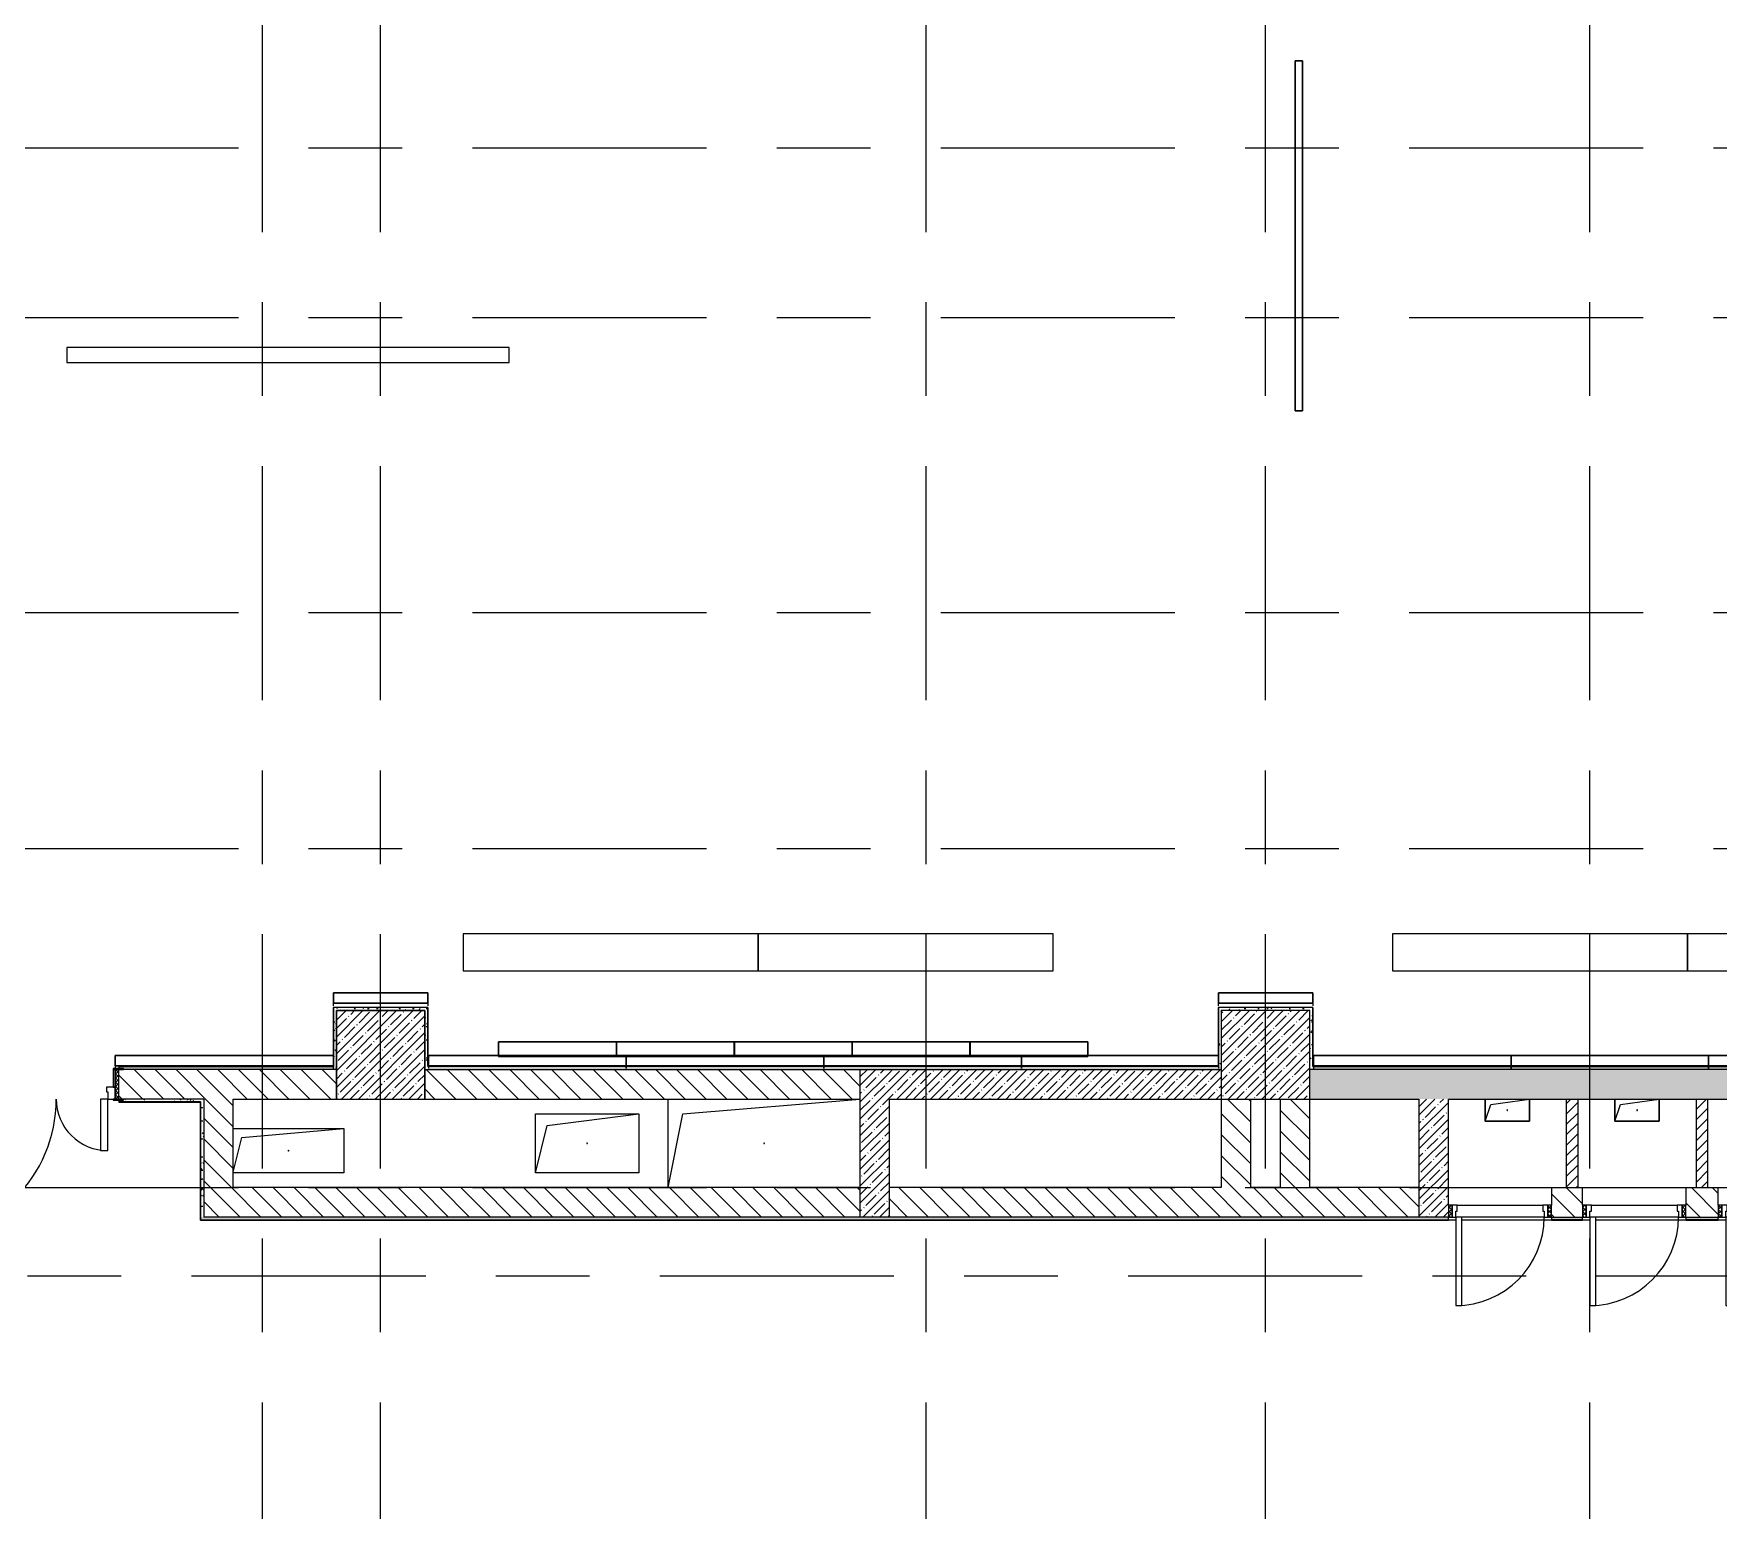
# Model space of a CAD drawing. Header units: millimetres. Extents: x 35147 to 231677, y -8553 to 29000.
# Drawn here: x 46108 to 57530, y 8911 to 18925 of the extents above; entities that cross this region are included whole.
import ezdxf

# ---------------------------------------------------------------- set-up
doc = ezdxf.new("R2010")
doc.units = ezdxf.units.MM
doc.linetypes.add('Осевая', pattern=[3175, 635, -476.25, 1587.5, -476.25])
for name, color, linetype, lineweight in [('A-DOOR', 7, 'Continuous', 9), ('A-DOOR-1', 7, 'Continuous', 13), ('A-DOOR-FRAM', 7, 'Continuous', 13), ('A-DOOR-FRAM-1', 7, 'Continuous', 9), ('A-GENM', 7, 'Continuous', 9), ('A-WALL', 7, 'Continuous', 9), ('I-WALL', 7, 'Continuous', 9), ('S-COLS', 7, 'Continuous', 9), ('Оси-2', 7, 'Осевая', 9)]:
    doc.layers.add(name, color=color, linetype=linetype, lineweight=lineweight)
for name, color, linetype, lineweight, true_color in [('A-WALL-1', 7, 'Continuous', 9, 0x3c3c3c), ('A-WALL-FNSH-1', 7, 'Continuous', 9, 0x3c3c3c), ('I-FURN-1', 7, 'Continuous', 9, 0xf0f0f0)]:
    doc.layers.add(name, color=color, linetype=linetype, lineweight=lineweight, true_color=true_color)
pattern_1 = [(135, (0, 0), (-70.71068, -70.71068), [])]
pattern_2 = [(45, (0, 0), (-57.02463, 57.02463), []), (45, (57.025, 0), (-57.02463, 57.02463), [100.806, -20.161, 3.353, -16.808])]
pattern_3 = [(45, (0, 0), (-35.35534, 35.35534), [])]
pattern_4 = [(0, (0, 0), (121.92, 30.48), [10.058, -81.382, 10.058, -81.382, -487.68]), (0, (0, 0), (121.92, 30.48), [-182.88, 10.058, -172.822, 10.058, -81.382, -213.36]), (0, (0, 0), (121.92, 30.48), [-457.2, 10.058, -50.902, 10.058, -142.342]), (120, (45.72, 15.24), (-87.356454, 90.345817), [10.058, -81.382, 10.058, -81.382, -487.68]), (120, (45.72, 15.24), (-87.356454, 90.345817), [-182.88, 10.058, -172.822, 10.058, -81.382, -213.36]), (120, (45.72, 15.24), (-87.356454, 90.345817), [-457.2, 10.058, -50.902, 10.058, -142.342]), (240, (60.96, 76.2), (-34.563546, -120.825817), [10.058, -81.382, 10.058, -81.382, -487.68]), (240, (60.96, 76.2), (-34.563546, -120.825817), [-182.88, 10.058, -172.822, 10.058, -81.382, -213.36]), (240, (60.96, 76.2), (-34.563546, -120.825817), [-457.2, 10.058, -50.902, 10.058, -142.342])]

# ---------------------------------------------------------------- blocks, each defined once
blk = doc.blocks.new('BSC_Колонна _Прямоугольная - 600х600-23205375-План размещения напольных электротехнических лючков и розеток 2 этажа в осях 12-23')
at = {"layer": 'S-COLS'}
h = blk.add_hatch(dxfattribs=at)
h.set_pattern_fill('FP_23', color=256, style=0, pattern_type=2)
h.set_pattern_definition([(45, (-54460, -12000), (-57.02463, 57.02463), []), (45, (-54402.975, -12000), (-57.02463, 57.02463), [100.806, -20.161, 3.353, -16.808])])
h.paths.add_polyline_path([(-300, -300), (300, -300), (300, 300), (-300, 300)])
for p, q in [((300, 300), (-300, 300)), ((-300, 300), (-300, -300)), ((300, -300), (300, 300)), ((-300, -300), (300, -300))]:
    blk.add_line(p, q, dxfattribs=at)
blk = doc.blocks.new('110_Дверь_СКБ_2Ст - Д-6_л__ ДОО_Дв_1450x2100h_Дверь из раздевальной в коридор-25835678-План размещения напольных электротехнических лючков и розеток 2 этажа в осях 12-23')
at = {"layer": 'A-DOOR'}
h = blk.add_hatch(dxfattribs=at)
h.set_pattern_fill('FP_25', color=256, style=0, pattern_type=2)
h.set_pattern_definition([(135, (1576.41, 164.685), (-14.14214, -14.14214), []), (225, (1576.41, 164.685), (14.14214, -14.14214), [])])
h.paths.add_polyline_path([(737.5, 100), (712.5, 100), (712.5, -100), (737.5, -100)])
at = {"layer": 'A-DOOR-FRAM-1'}
h = blk.add_hatch(dxfattribs=at)
h.set_pattern_fill('FP_26', color=256, style=0, pattern_type=2)
h.set_pattern_definition([(45, (-546.384, 164.685), (-14.1421, 14.1421), []), (135, (-546.384, 164.685), (-14.1421, -14.1421), [])])
h.paths.add_polyline_path([(-687.5, 2.9), (-687.5, 100), (-712.5, 100), (-712.5, -100), (-687.5, -100)])
at = {"layer": 'A-DOOR'}
for centre, radius, start, end in [((662.5, 100), 950, 90, 180), ((-637.5, 100), 350, 360, 90)]:
    blk.add_arc(centre, radius, start, end, dxfattribs=at)
at = {"layer": 'A-DOOR-1'}
for p, q in [((662.5, 1050), (612.5, 1050)), ((612.5, 1050), (612.5, 100)), ((662.5, 100), (662.5, 1050)), ((-637.5, 450), (-637.5, 100)), ((-587.5, 450), (-637.5, 450)), ((-587.5, 100), (-587.5, 450)), ((-637.5, 100), (-587.5, 100)), ((612.5, 100), (662.5, 100))]:
    blk.add_line(p, q, dxfattribs=at)
at = {"layer": 'A-DOOR-FRAM'}
for p, q in [((-672.5, 108), (-742.5, 108)), ((-742.5, 108), (-742.5, 100)), ((-742.5, 100), (-672.5, 100)), ((-687.5, 100), (-712.5, 100)), ((-712.5, 100), (-712.5, -100)), ((-637.5, 100), (-687.5, 100)), ((-687.5, 100), (-687.5, 20)), ((-687.5, -100), (-687.5, 100)), ((-687.5, 20), (-627.5, 20)), ((-672.5, 20), (-687.5, 20)), ((-687.5, 20), (-687.5, -100)), ((-672.5, 100), (-672.5, 108)), ((-672.5, -100), (-672.5, 20)), ((-637.5, 50), (-637.5, 100)), ((-627.5, 50), (-637.5, 50)), ((-627.5, 20), (-627.5, 50)), ((662.5, 50), (652.5, 50)), ((652.5, 50), (652.5, 20)), ((652.5, 20), (712.5, 20)), ((662.5, 100), (662.5, 50)), ((712.5, 100), (662.5, 100)), ((767.5, 108), (697.5, 108)), ((697.5, 108), (697.5, 100)), ((697.5, 100), (767.5, 100)), ((712.5, 20), (697.5, 20)), ((697.5, 20), (697.5, -100)), ((712.5, 20), (712.5, 100)), ((737.5, 100), (712.5, 100)), ((712.5, 100), (712.5, -100)), ((712.5, -100), (712.5, 20)), ((737.5, -100), (737.5, 100)), ((767.5, 100), (767.5, 108)), ((-672.5, -100), (-742.5, -100)), ((-742.5, -100), (-742.5, -108)), ((-742.5, -108), (-672.5, -108)), ((-712.5, -100), (-687.5, -100)), ((-687.5, -100), (-672.5, -100)), ((-672.5, -108), (-672.5, -100)), ((697.5, -100), (712.5, -100)), ((767.5, -100), (697.5, -100)), ((697.5, -100), (697.5, -108)), ((697.5, -108), (767.5, -108)), ((712.5, -100), (737.5, -100)), ((767.5, -108), (767.5, -100))]:
    blk.add_line(p, q, dxfattribs=at)
blk = doc.blocks.new('110_Дверь_СКБ_1Ст - д-18 700x2100h_Технический шкаф ЭОМ и СС-23257539-План размещения напольных электротехнических лючков и розеток 2 этажа в осях 12-23')
at = {"layer": 'A-DOOR'}
h = blk.add_hatch(dxfattribs=at)
h.set_pattern_fill('FP_50', color=256, style=0, pattern_type=2)
h.set_pattern_definition([(135, (1951.41, 164.685), (-14.14214, -14.14214), []), (225, (1951.41, 164.685), (14.14214, -14.14214), [])])
h.paths.add_polyline_path([(362.5, 100), (337.5, 100), (337.5, 20), (362.5, 20)])
at = {"layer": 'A-DOOR-FRAM-1'}
h = blk.add_hatch(dxfattribs=at)
h.set_pattern_fill('FP_51', color=256, style=0, pattern_type=2)
h.set_pattern_definition([(45, (-171.384, 164.685), (-14.1421, 14.1421), []), (135, (-171.384, 164.685), (-14.1421, -14.1421), [])])
h.paths.add_polyline_path([(-312.5, 100), (-337.5, 100), (-337.5, 20), (-312.5, 20)])
at = {"layer": 'A-DOOR'}
blk.add_arc((312.5, 100), 600, 90, 180, dxfattribs=at)
at = {"layer": 'A-DOOR-1'}
for p, q in [((312.5, 700), (272.5, 700)), ((272.5, 700), (272.5, 100)), ((312.5, 100), (312.5, 700)), ((272.5, 100), (312.5, 100))]:
    blk.add_line(p, q, dxfattribs=at)
at = {"layer": 'A-DOOR-FRAM'}
for p, q in [((-312.5, 100), (-337.5, 100)), ((-337.5, 100), (-337.5, 20)), ((-337.5, 20), (-312.5, 20)), ((-287.5, 100), (-312.5, 100)), ((-312.5, 100), (-312.5, 20)), ((-312.5, 20), (-312.5, 100)), ((-312.5, 20), (-277.5, 20)), ((-287.5, 60), (-287.5, 100)), ((-277.5, 60), (-287.5, 60)), ((-277.5, 20), (-277.5, 60)), ((312.5, 60), (302.5, 60)), ((302.5, 60), (302.5, 20)), ((302.5, 20), (337.5, 20)), ((312.5, 100), (312.5, 60)), ((337.5, 100), (312.5, 100)), ((337.5, 20), (337.5, 100)), ((362.5, 100), (337.5, 100)), ((337.5, 100), (337.5, 20)), ((337.5, 20), (362.5, 20)), ((362.5, 20), (362.5, 100))]:
    blk.add_line(p, q, dxfattribs=at)
at = {"layer": 'A-DOOR-FRAM-1'}
for p, q in [((-287.5, 100), (272.5, 100)), ((302.5, 20), (-277.5, 20))]:
    blk.add_line(p, q, dxfattribs=at)
blk = doc.blocks.new('GM_Отверстие прямоугольное _в плите_ - Отверстие-21620300-План размещения напольных электротехнических лючков и розеток 2 этажа в осях 12-23')
at = {"layer": 'A-GENM'}
for p, q in [((-150, -75), (-150, 75)), ((-150, 75), (-150, -75)), ((-150, -75), (-112.5, 37.5)), ((-112.5, 37.5), (150, 75)), ((150, 75), (150, -75)), ((150, -75), (150, 75)), ((150, -75), (-150, -75)), ((-150, -75), (150, -75))]:
    blk.add_line(p, q, dxfattribs=at)
for start, end in [(360, 180), (180, 360)]:
    blk.add_arc((0, 0), 2.5, start, end, dxfattribs=at)
blk = doc.blocks.new('GM_Отверстие прямоугольное _в плите_ - Отверстие-21981840-План размещения напольных электротехнических лючков и розеток 2 этажа в осях 12-23')
at = {"layer": 'A-GENM'}
for p, q in [((-374, 150), (375, 150)), ((-315, 90), (375, 150)), ((375, 150), (375, -150)), ((-374, -147), (-315, 90)), ((375, -150), (-374, -150))]:
    blk.add_line(p, q, dxfattribs=at)
for start, end in [(360, 180), (180, 360)]:
    blk.add_arc((0, 0), 2.5, start, end, dxfattribs=at)
blk = doc.blocks.new('GM_Отверстие прямоугольное _в плите_ - Отверстие-21982021-План размещения напольных электротехнических лючков и розеток 2 этажа в осях 12-23')
at = {"layer": 'A-GENM'}
for p, q in [((-350, -200), (-350, 200)), ((-350, 200), (350, 200)), ((-350, -200), (-270, 120)), ((-270, 120), (350, 200)), ((350, 200), (350, -200)), ((350, -200), (-350, -200))]:
    blk.add_line(p, q, dxfattribs=at)
for start, end in [(360, 180), (180, 360)]:
    blk.add_arc((0, 0), 2.5, start, end, dxfattribs=at)
blk = doc.blocks.new('GM_Отверстие прямоугольное _в плите_ - Отверстие-21982256-План размещения напольных электротехнических лючков и розеток 2 этажа в осях 12-23')
at = {"layer": 'A-GENM'}
for p, q in [((-650, -300), (-650, 300)), ((-550, 200), (650, 300)), ((-650, -300), (-550, 200))]:
    blk.add_line(p, q, dxfattribs=at)
for start, end in [(360, 180), (180, 360)]:
    blk.add_arc((0, 0), 2.5, start, end, dxfattribs=at)
blk = doc.blocks.new('Стол базовый прямоугольный - 5_7-26328560-План размещения напольных электротехнических лючков и розеток 2 этажа в осях 12-23')
at = {"layer": 'I-FURN-1'}
for p, q in [((1000, 125), (-1000, 125)), ((-1000, 125), (-1000, -125)), ((1000, -125), (1000, 125)), ((-1000, -125), (1000, -125))]:
    blk.add_line(p, q, dxfattribs=at)
blk = doc.blocks.new('Стол базовый прямоугольный - 5_1-26427030-План размещения напольных электротехнических лючков и розеток 2 этажа в осях 12-23')
at = {"layer": 'I-FURN-1'}
for p, q in [((1500, 50), (-1500, 50)), ((-1500, 50), (-1500, -50)), ((1500, -50), (1500, 50)), ((-1500, -50), (1500, -50))]:
    blk.add_line(p, q, dxfattribs=at)
blk = doc.blocks.new('Мат в спортивном зале - Т4-V218-План размещения напольных электротехнических лючков и розеток 2 этажа в осях 12-23')
at = {"layer": 'I-FURN-1'}
for p, q in [((-459, 926), (-459, 907)), ((881, 907), (881, 926)), ((881, 909), (-459, 909)), ((-459, 909), (-459, 839)), ((-459, 844), (-459, 909)), ((-459, 909), (881, 909)), ((-459, 839), (-459, 844)), ((-459, 839), (881, 839)), ((405, 839), (-459, 839)), ((881, 839), (405, 839)), ((881, 839), (881, 909)), ((881, 909), (881, 839))]:
    blk.add_line(p, q, dxfattribs=at)
blk = doc.blocks.new('Мат в спортивном зале - Т4-V219-План размещения напольных электротехнических лючков и розеток 2 этажа в осях 12-23')
at = {"layer": 'I-FURN-1'}
for p, q in [((-459, 926), (-459, 907)), ((881, 907), (881, 926)), ((881, 909), (-459, 909)), ((-459, 909), (-459, 839)), ((-459, 844), (-459, 909)), ((-459, 909), (881, 909)), ((-459, 839), (-459, 844)), ((-459, 839), (881, 839)), ((145, 839), (-459, 839)), ((148, 839), (145, 839)), ((881, 839), (148, 839)), ((881, 839), (881, 909)), ((881, 909), (881, 844)), ((881, 844), (881, 839))]:
    blk.add_line(p, q, dxfattribs=at)
blk = doc.blocks.new('Мат в спортивном зале - Т4-V220-План размещения напольных электротехнических лючков и розеток 2 этажа в осях 12-23')
at = {"layer": 'I-FURN-1'}
for p, q in [((-459, 926), (-459, 907)), ((881, 907), (881, 926)), ((881, 909), (-459, 909)), ((-459, 909), (-459, 839)), ((-459, 844), (-459, 909)), ((-459, 909), (881, 909)), ((-459, 839), (-459, 844)), ((-459, 839), (881, 839)), ((-112, 839), (-459, 839)), ((-109, 839), (-112, 839)), ((881, 839), (-109, 839)), ((881, 839), (881, 909)), ((881, 909), (881, 844)), ((881, 844), (881, 839))]:
    blk.add_line(p, q, dxfattribs=at)
blk = doc.blocks.new('Мат в спортивном зале - Т4-V221-План размещения напольных электротехнических лючков и розеток 2 этажа в осях 12-23')
at = {"layer": 'I-FURN-1'}
for p, q in [((-459, 926), (-459, 907)), ((881, 907), (881, 926)), ((881, 909), (-459, 909)), ((-459, 909), (-459, 839)), ((-459, 839), (881, 839)), ((-455, 909), (881, 909)), ((431, 839), (-455, 839)), ((881, 839), (431, 839)), ((881, 839), (881, 909)), ((881, 909), (881, 844)), ((881, 844), (881, 839))]:
    blk.add_line(p, q, dxfattribs=at)
blk = doc.blocks.new('Мат в спортивном зале - Т4-V203-План размещения напольных электротехнических лючков и розеток 2 этажа в осях 12-23')
at = {"layer": 'I-FURN-1'}
for p, q in [((-459, 926), (-459, 907)), ((881, 907), (881, 926)), ((881, 909), (-459, 909)), ((-459, 909), (-459, 839)), ((-459, 839), (-459, 909)), ((-459, 909), (881, 909)), ((-459, 839), (881, 839)), ((881, 839), (-459, 839)), ((881, 839), (881, 909)), ((881, 909), (881, 839))]:
    blk.add_line(p, q, dxfattribs=at)
blk = doc.blocks.new('Мат в спортивном зале - Т4-V222-План размещения напольных электротехнических лючков и розеток 2 этажа в осях 12-23')
at = {"layer": 'I-FURN-1'}
for p, q in [((-459, 926), (-459, 907)), ((881, 907), (881, 926)), ((881, 909), (-459, 909)), ((-459, 909), (-459, 839)), ((-459, 839), (-459, 909)), ((-459, 909), (881, 909)), ((-459, 839), (881, 839)), ((645, 839), (-459, 839)), ((881, 839), (645, 839)), ((881, 839), (881, 909)), ((881, 909), (881, 839))]:
    blk.add_line(p, q, dxfattribs=at)
blk = doc.blocks.new('Мат в спортивном зале - Т8-31178830-План размещения напольных электротехнических лючков и розеток 2 этажа в осях 12-23')
at = {"layer": 'I-FURN-1'}
for p, q in [((881, -839), (241, -839)), ((241, -839), (241, -909)), ((241, -909), (241, -839)), ((241, -839), (881, -839)), ((241, -926), (241, -907)), ((241, -909), (881, -909)), ((881, -909), (241, -909)), ((881, -909), (881, -839)), ((881, -839), (881, -909)), ((881, -907), (881, -926))]:
    blk.add_line(p, q, dxfattribs=at)
blk = doc.blocks.new('Мат в спортивном зале - Т16-31179321-План размещения напольных электротехнических лючков и розеток 2 этажа в осях 12-23')
at = {"layer": 'I-FURN-1'}
for p, q in [((-599, 926), (-599, 907)), ((881, 907), (881, 926)), ((881, 909), (-599, 909)), ((-599, 909), (-599, 839)), ((-599, 839), (881, 839)), ((-598, 909), (881, 909)), ((881, 839), (-598, 839)), ((881, 839), (881, 909)), ((881, 909), (881, 839))]:
    blk.add_line(p, q, dxfattribs=at)

msp = doc.modelspace()

# ---------------------------------------------------------------- hatches: boundary and pattern name
at = {"layer": 'I-WALL'}
h = msp.add_hatch(dxfattribs=at)
h.set_pattern_fill('FP_58', color=256, style=0, pattern_type=2)
h.set_pattern_definition(pattern_4)
h.paths.add_polyline_path([(48140, 11920), (48160, 11920), (48160, 12320), (48140, 12320), (48140, 11924.1)])
h = msp.add_hatch(dxfattribs=at)
h.set_pattern_fill('FP_58', color=256, style=0, pattern_type=2)
h.set_pattern_definition(pattern_4)
h.paths.add_polyline_path([(48760, 12300), (48780, 12300), (48780, 12320), (48160, 12320), (48160, 12300), (48466.3, 12300)])
h = msp.add_hatch(dxfattribs=at)
h.set_pattern_fill('FP_58', color=256, style=0, pattern_type=2)
h.set_pattern_definition(pattern_4)
h.paths.add_polyline_path([(48780, 11900), (48780, 12300), (48760, 12300), (48760, 11900)])
h = msp.add_hatch(dxfattribs=at)
h.set_pattern_fill('FP_58', color=256, style=0, pattern_type=2)
h.set_pattern_definition(pattern_4)
h.paths.add_polyline_path([(54160, 11920), (54160, 12320), (54140, 12320), (54140, 11920), (54144.1, 11920)])
h = msp.add_hatch(dxfattribs=at)
h.set_pattern_fill('FP_58', color=256, style=0, pattern_type=2)
h.set_pattern_definition(pattern_4)
h.paths.add_polyline_path([(54760, 12300), (54780, 12300), (54780, 12320), (54160, 12320), (54160, 12300), (54289.2, 12300)])
h = msp.add_hatch(dxfattribs=at)
h.set_pattern_fill('FP_58', color=256, style=0, pattern_type=2)
h.set_pattern_definition(pattern_4)
h.paths.add_polyline_path([(54780, 11900), (54780, 12300), (54760, 12300), (54760, 11900)])
h = msp.add_hatch(dxfattribs=at)
h.set_pattern_fill('FP_19', color=256, style=0, pattern_type=2)
h.set_pattern_definition(pattern_1)
h.paths.add_polyline_path([(51710, 11700), (51710, 11900), (48760, 11900), (48760, 11700), (49922, 11700)])
h.paths.add_polyline_path([(48160, 11700), (48160, 11900), (46685.7, 11900), (46685.7, 11700), (47460.7, 11700)])
h.paths.add_polyline_path([(44099.1, 11700), (45235.7, 11700), (45235.7, 11900), (42760, 11900), (42760, 11700)])
h = msp.add_hatch(dxfattribs=at)
h.set_pattern_fill('FP_58', color=256, style=0, pattern_type=2)
h.set_pattern_definition(pattern_4)
h.paths.add_polyline_path([(47010.6, 11900), (48160, 11900), (48160, 11920), (46685.7, 11920), (46685.7, 11908), (46715.7, 11908), (46715.7, 11900)])
h.paths.add_polyline_path([(45205.7, 11900), (45205.7, 11908), (45235.7, 11908), (45235.7, 11920), (42780, 11920), (42780, 11900), (44099.1, 11900)])
h = msp.add_hatch(dxfattribs=at)
h.set_pattern_fill('FP_58', color=256, style=0, pattern_type=2)
h.set_pattern_definition(pattern_4)
h.paths.add_polyline_path([(54160, 11900), (54160, 11920), (48780, 11920), (48780, 11900), (52833.5, 11900)])
h = msp.add_hatch(dxfattribs=at)
h.set_pattern_fill('FP_17', color=256, style=0, pattern_type=2)
h.set_pattern_definition(pattern_2)
h.paths.add_polyline_path([(51910, 10900), (51910, 11900), (51710, 11900), (51710, 10900)])
h = msp.add_hatch(dxfattribs=at)
h.set_pattern_fill('FP_17', color=256, style=0, pattern_type=2)
h.set_pattern_definition(pattern_2)
h.paths.add_polyline_path([(54160, 11700), (54160, 11900), (51910, 11900), (51910, 11700), (52833.5, 11700)])
h = msp.add_hatch(dxfattribs=at)
h.set_pattern_fill('FP_17', color=256, style=0, pattern_type=2)
h.set_pattern_definition(pattern_2)
h.paths.add_polyline_path([(64380, 11700), (66160, 11700), (66160, 11900), (60760, 11900), (60760, 11700), (63260, 11700)])
h.paths.add_polyline_path([(59340, 11700), (60160, 11700), (60160, 11900), (54760, 11900), (54760, 11700), (59140, 11700)])
h = msp.add_hatch(dxfattribs=at)
h.set_pattern_fill('FP_58', color=256, style=0, pattern_type=2)
h.set_pattern_definition(pattern_4)
h.paths.add_polyline_path([(60160, 11900), (60160, 11920), (54780, 11920), (54780, 11900), (60112.1, 11900)])
h = msp.add_hatch(dxfattribs=at)
h.set_pattern_fill('FP_58', color=256, style=0, pattern_type=2)
h.set_pattern_definition(pattern_4)
h.paths.add_polyline_path([(47239.7, 11680), (47240.7, 11680), (47240.7, 11700), (46715.7, 11698.9), (46715.7, 11692), (46685.7, 11692), (46685.7, 11680), (47010.6, 11680)])
h.paths.add_polyline_path([(45205.7, 11680), (45235.7, 11680), (45235.7, 11692), (45205.7, 11692), (45205.7, 11700), (44760.7, 11700), (44760.7, 11680), (44780.7, 11680)])
h = msp.add_hatch(dxfattribs=at)
h.set_pattern_fill('FP_58', color=256, style=0, pattern_type=2)
h.set_pattern_definition(pattern_4)
h.paths.add_polyline_path([(47260.7, 10900), (47260.7, 11700), (47240.7, 11700), (47240.7, 10900)])
h = msp.add_hatch(dxfattribs=at)
h.set_pattern_fill('FP_19', color=256, style=0, pattern_type=2)
h.set_pattern_definition(pattern_1)
h.paths.add_polyline_path([(47460.7, 11100), (47460.7, 11700), (47260.7, 11700), (47260.7, 11100)])
h = msp.add_hatch(dxfattribs=at)
h.set_pattern_fill('FP_19', color=256, style=0, pattern_type=2)
h.set_pattern_definition(pattern_1)
h.paths.add_polyline_path([(54289.2, 11100), (54360, 11100), (54360, 11700), (54160, 11700), (54160, 11100)])
h = msp.add_hatch(dxfattribs=at)
h.set_pattern_fill('FP_19', color=256, style=0, pattern_type=2)
h.set_pattern_definition(pattern_1)
h.paths.add_polyline_path([(54760, 11100), (54760, 11700), (54560, 11700), (54560, 11100)])
h = msp.add_hatch(dxfattribs=at)
h.set_pattern_fill('FP_17', color=256, style=0, pattern_type=2)
h.set_pattern_definition(pattern_2)
h.paths.add_polyline_path([(55500, 10900), (55700, 10900), (55700, 11700), (55500, 11700), (55500, 10980)])
h = msp.add_hatch(dxfattribs=at)
h.set_pattern_fill('FP_22', color=256, style=0, pattern_type=2)
h.set_pattern_definition(pattern_3)
h.paths.add_polyline_path([(56579.2, 11100), (56579.2, 11700), (56499.2, 11700), (56499.2, 11100)])
h = msp.add_hatch(dxfattribs=at)
h.set_pattern_fill('FP_22', color=256, style=0, pattern_type=2)
h.set_pattern_definition(pattern_3)
h.paths.add_polyline_path([(57459.2, 11100), (57459.2, 11700), (57379.2, 11700), (57379.2, 11100)])
h = msp.add_hatch(dxfattribs=at)
h.set_pattern_fill('FP_19', color=256, style=0, pattern_type=2)
h.set_pattern_definition(pattern_1)
h.paths.add_polyline_path([(61160, 10900), (61160, 11100), (59340, 11100), (59340, 10900), (60840, 10900)])
h.paths.add_polyline_path([(58440, 10900), (58440, 11100), (58230, 11100), (58230, 10900)])
h.paths.add_polyline_path([(57310, 10900), (57530, 10900), (57530, 11100), (57310, 11100), (57310, 10980)])
h.paths.add_polyline_path([(56400, 10900), (56610, 10900), (56610, 11100), (56400, 11100), (56400, 10980)])
h.paths.add_polyline_path([(55500, 10900), (55500, 11100), (51910, 11100), (51910, 10900), (54289.2, 10900)])
h.paths.add_polyline_path([(51710, 10900), (51710, 11100), (47260.7, 11100), (47260.7, 10900), (49922, 10900)])
h = msp.add_hatch(dxfattribs=at)
h.set_pattern_fill('FP_58', color=256, style=0, pattern_type=2)
h.set_pattern_definition(pattern_4)
h.paths.add_polyline_path([(60840, 10880), (61360, 10880), (61360, 10900), (59140, 10900), (59140, 10880), (60112.1, 10880)])
h.paths.add_polyline_path([(58440, 10880), (58440, 10900), (58230, 10900), (58230, 10880)])
h.paths.add_polyline_path([(57310, 10880), (57530, 10880), (57530, 10900), (57310, 10900)])
h.paths.add_polyline_path([(55700, 10880), (55700, 10900), (47240.7, 10900), (47240.7, 10880), (54289.2, 10880)])
h.paths.add_polyline_path([(56400, 10880), (56610, 10880), (56610, 10900), (56400, 10900)])
at = {"layer": 'S-COLS'}
h = msp.add_hatch(dxfattribs=at)
h.set_pattern_fill('FP_17', color=256, style=0, pattern_type=2)
h.set_pattern_definition(pattern_2)
h.paths.add_polyline_path([(48160, 11700), (48760, 11700), (48760, 12300), (48160, 12300), (48160, 11900)])

# ---------------------------------------------------------------- linework, layer by layer
at = {"layer": 'A-WALL'}
for p, q in [((48140, 12320), (48140, 11920)), ((48780, 12300), (48780, 11920)), ((54780, 12320), (54780, 11920)), ((48160, 11900), (46715.7, 11900)), ((48760, 11900), (54160, 11900)), ((54140, 11920), (48781, 11920)), ((54780, 11920), (60140, 11920)), ((47260.7, 11700), (46715.7, 11700)), ((47240.7, 10900), (47240.7, 11680)), ((56400, 11100), (56610, 11100)), ((57310, 11100), (57530, 11100)), ((55700, 10900), (47260.7, 10900)), ((56400, 10900), (56610, 10900)), ((57310, 10900), (57530, 10900))]:
    msp.add_line(p, q, dxfattribs=at)
at = {"layer": 'A-WALL-1'}
for p, q in [((48780, 12320), (48140, 12320)), ((48160, 11700), (48160, 12300)), ((48160, 12300), (48760, 12300)), ((48760, 12300), (48760, 11700)), ((54140, 12320), (54140, 11920)), ((54780, 12320), (54140, 12320)), ((46685.7, 11920), (46685.7, 11908)), ((48140, 11920), (48139, 11920)), ((51710, 11900), (51710, 10900)), ((60160, 11900), (54760, 11900)), ((46685.7, 11692), (46685.7, 11680)), ((47239.7, 11680), (47240.7, 11680)), ((47260.7, 11700), (47260.7, 10900)), ((47460.7, 11700), (48160, 11700)), ((47460.7, 11100), (47460.7, 11700)), ((48760, 11700), (51710, 11700)), ((51910, 10900), (51910, 11700)), ((51910, 11700), (54160, 11700)), ((54160, 11700), (54160, 11100)), ((54360, 11100), (54360, 11700)), ((54560, 11700), (54560, 11100)), ((54760, 11100), (54760, 11700)), ((54760, 11700), (55500, 11700)), ((55500, 11700), (55500, 10900)), ((55700, 10980), (55700, 11700)), ((55700, 11700), (59140, 11700)), ((56499.2, 11700), (56499.2, 11100)), ((56579.2, 11100), (56579.2, 11700)), ((57379.2, 11700), (57379.2, 11100)), ((57459.2, 11100), (57459.2, 11700)), ((51710, 11100), (47460.7, 11100)), ((54160, 11100), (51910, 11100)), ((54560, 11100), (54360, 11100)), ((55500, 11100), (54760, 11100)), ((56400, 11100), (56400, 10980)), ((56610, 10980), (56610, 11100)), ((57310, 11100), (57310, 10980)), ((57530, 10980), (57530, 11100)), ((47239.7, 10880), (55700, 10880)), ((55700, 10880), (55700, 10900)), ((56400, 10900), (56400, 10880)), ((56610, 10880), (56610, 10900)), ((57310, 10900), (57310, 10880)), ((57530, 10880), (57530, 10900))]:
    msp.add_line(p, q, dxfattribs=at)
at = {"layer": 'A-WALL-FNSH-1'}
for p, q in [((48781, 12321), (48139, 12321)), ((48139, 12321), (48139, 11921)), ((48780, 12320), (48780, 12300)), ((48781, 11920), (48781, 12321)), ((54781, 12321), (54139, 12321)), ((54139, 12321), (54139, 11921)), ((54781, 11920), (54781, 12321)), ((48139, 11921), (46685.7, 11921)), ((46685.7, 11921), (46685.7, 11920)), ((46685.7, 11920), (48139, 11920)), ((54139, 11921), (48780, 11921)), ((48780, 11920), (48781, 11920)), ((60139, 11921), (54780, 11921)), ((47239.7, 11680), (46685.7, 11680)), ((46685.7, 11680), (46685.7, 11679)), ((46685.7, 11679), (47239.7, 11679)), ((47239.7, 10879), (47239.7, 11680)), ((47239.7, 10879), (55700, 10879)), ((47240.7, 10880), (47240.7, 10900)), ((55700, 10879), (55700, 10880)), ((56610, 10880), (56400, 10880)), ((56400, 10880), (56400, 10879)), ((56400, 10879), (56610, 10879)), ((56610, 10879), (56610, 10880)), ((57530, 10880), (57310, 10880)), ((57310, 10880), (57310, 10879)), ((57310, 10879), (57530, 10879)), ((57530, 10879), (57530, 10880))]:
    msp.add_line(p, q, dxfattribs=at)
at = {"layer": 'I-FURN-1'}
for p, q in [((54660, 18740), (54660, 16366.8)), ((54710, 18740), (54660, 18740)), ((54660, 18740), (54710, 18740)), ((54660, 16366.8), (54660, 18740)), ((54710, 16366.8), (54710, 18740)), ((54710, 18740), (54710, 16366.8)), ((54660, 16366.8), (54710, 16366.8)), ((54710, 16366.8), (54660, 16366.8)), ((50060, 12089), (49260, 12089)), ((49260, 12089), (49260, 11994.1)), ((49260, 11994.1), (49260, 12089)), ((49260, 12089), (50060, 12089)), ((49260, 11994.1), (49260, 11989)), ((49260, 11989), (49260, 11994.1)), ((50860, 12089), (50060, 12089)), ((50060, 12089), (50060, 11994.1)), ((50060, 11994.1), (50060, 12089)), ((50060, 12089), (50857.4, 12089)), ((50060, 11994.1), (50060, 12089)), ((50060, 12089), (50060, 11994.1)), ((50060, 11994.1), (50060, 11989)), ((50060, 11989), (50060, 11994.1)), ((50060, 11989), (50060, 11994.1)), ((50060, 11994.1), (50060, 11989)), ((50857.4, 12089), (50860, 12089)), ((51657.4, 12089), (50857.4, 12089)), ((50857.4, 12089), (50857.4, 11994.1)), ((50857.4, 11994.1), (50857.4, 12089)), ((50857.4, 12089), (50860, 12089)), ((50857.4, 11994.1), (50857.4, 11989)), ((50857.4, 11989), (50857.4, 11994.1)), ((50860, 11994.1), (50860, 12089)), ((50860, 12089), (50860, 11994.1)), ((50860, 12089), (51657.4, 12089)), ((50860, 11989), (50860, 11994.1)), ((50860, 11994.1), (50860, 11989)), ((52457.4, 12089), (51657.4, 12089)), ((51657.4, 12089), (51657.4, 11994.1)), ((51657.4, 11994.1), (51657.4, 12089)), ((51657.4, 12089), (52454.8, 12089)), ((51657.4, 11994.1), (51657.4, 12089)), ((51657.4, 12089), (51657.4, 11994.1)), ((51657.4, 11994.1), (51657.4, 11989)), ((51657.4, 11989), (51657.4, 11994.1)), ((51657.4, 11989), (51657.4, 11994.1)), ((51657.4, 11994.1), (51657.4, 11989)), ((52454.8, 12089), (52457.4, 12089)), ((53254.8, 12089), (52454.8, 12089)), ((52454.8, 12089), (52454.8, 11994.1)), ((52454.8, 11994.1), (52454.8, 12089)), ((52454.8, 12089), (52457.4, 12089)), ((52454.8, 11994.1), (52454.8, 11989)), ((52454.8, 11989), (52454.8, 11994.1)), ((52457.4, 11994.1), (52457.4, 12089)), ((52457.4, 12089), (52457.4, 11994.1)), ((52457.4, 12089), (53254.8, 12089)), ((52457.4, 11989), (52457.4, 11994.1)), ((52457.4, 11994.1), (52457.4, 11989)), ((53254.8, 11994.1), (53254.8, 12089)), ((53254.8, 12089), (53254.8, 11994.1)), ((53254.8, 11989), (53254.8, 11994.1)), ((53254.8, 11994.1), (53254.8, 11989)), ((49260, 11989), (50060, 11989)), ((50060, 11989), (49260, 11989)), ((50060, 11989), (50860, 11989)), ((50857.4, 11989), (50060, 11989)), ((50860, 11989), (50857.4, 11989)), ((50857.4, 11989), (51657.4, 11989)), ((50860, 11989), (50857.4, 11989)), ((51657.4, 11989), (50860, 11989)), ((51657.4, 11989), (52457.4, 11989)), ((52454.8, 11989), (51657.4, 11989)), ((52457.4, 11989), (52454.8, 11989)), ((52454.8, 11989), (53254.8, 11989)), ((52457.4, 11989), (52454.8, 11989)), ((53254.8, 11989), (52457.4, 11989))]:
    msp.add_line(p, q, dxfattribs=at)
at = {"layer": 'I-WALL'}
for p, q in [((55700, 11100), (56400, 11100)), ((56610, 11100), (57310, 11100)), ((55700, 10880), (55750, 10880)), ((55750, 10879), (55700, 10879)), ((55790, 10880), (56400, 10880)), ((56400, 10879), (55790, 10879)), ((56610, 10880), (56660, 10880)), ((56660, 10879), (56610, 10879)), ((56700, 10880), (57310, 10880)), ((57310, 10879), (56700, 10879)), ((57580, 10879), (57530, 10879))]:
    msp.add_line(p, q, dxfattribs=at)
at = {"layer": 'S-COLS'}
for p, q in [((48760, 12300), (48160, 12300)), ((48160, 12300), (48160, 11900)), ((48760, 11900), (48760, 12300)), ((48160, 11900), (48160, 11700)), ((48760, 11700), (48760, 11900)), ((48160, 11700), (48760, 11700))]:
    msp.add_line(p, q, dxfattribs=at)
at = {"layer": 'Оси-2'}
for p, q in [((47660, 593.7), (47660, 24898.1)), ((48460, 593.7), (48460, 24898.1)), ((52160, 593.7), (52160, 24898.1)), ((54460, 593.7), (54460, 24898.1)), ((56660, 593.7), (56660, 24898.1)), ((38446.8, 18150), (82200, 18150)), ((38446.8, 17000), (82200, 17000)), ((38446.8, 15000), (81600, 15000)), ((38446.8, 13400), (81600, 13400)), ((38446.8, 11100), (82200, 11100)), ((39716.8, 10500), (82200, 10500))]:
    msp.add_line(p, q, dxfattribs=at)

# ---------------------------------------------------------------- block references
at = {"layer": 'A-DOOR', "rotation": 180}
for name, p in [('110_Дверь_СКБ_2Ст - Д-6_л__ ДОО_Дв_1450x2100h_Дверь из раздевальной в коридор-25835678-План размещения напольных электротехнических лючков и розеток 2 этажа в осях 12-23', (45973.2, 11800)), ('110_Дверь_СКБ_1Ст - д-18 700x2100h_Технический шкаф ЭОМ и СС-23257539-План размещения напольных электротехнических лючков и розеток 2 этажа в осях 12-23', (56062.5, 11000)), ('110_Дверь_СКБ_1Ст - д-18 700x2100h_Технический шкаф ЭОМ и СС-23257539-План размещения напольных электротехнических лючков и розеток 2 этажа в осях 12-23', (56972.5, 11000)), ('110_Дверь_СКБ_1Ст - д-18 700x2100h_Технический шкаф ЭОМ и СС-23257539-План размещения напольных электротехнических лючков и розеток 2 этажа в осях 12-23', (57892.5, 11000))]:
    msp.add_blockref(name, p, dxfattribs=at)
at = {"layer": 'A-GENM'}
for name, p in [('GM_Отверстие прямоугольное _в плите_ - Отверстие-21982256-План размещения напольных электротехнических лючков и розеток 2 этажа в осях 12-23', (51060, 11400)), ('GM_Отверстие прямоугольное _в плите_ - Отверстие-21620300-План размещения напольных электротехнических лючков и розеток 2 этажа в осях 12-23', (56099.2, 11625)), ('GM_Отверстие прямоугольное _в плите_ - Отверстие-21620300-План размещения напольных электротехнических лючков и розеток 2 этажа в осях 12-23', (56979.2, 11625)), ('GM_Отверстие прямоугольное _в плите_ - Отверстие-21982021-План размещения напольных электротехнических лючков и розеток 2 этажа в осях 12-23', (49860, 11400)), ('GM_Отверстие прямоугольное _в плите_ - Отверстие-21981840-План размещения напольных электротехнических лючков и розеток 2 этажа в осях 12-23', (47835, 11350))]:
    msp.add_blockref(name, p, dxfattribs=at)
at = {"layer": 'I-FURN-1', "rotation": 180}
for name, p in [('Стол базовый прямоугольный - 5_1-26427030-План размещения напольных электротехнических лючков и розеток 2 этажа в осях 12-23', (47831.5, 16746.1)), ('Стол базовый прямоугольный - 5_7-26328560-План размещения напольных электротехнических лючков и розеток 2 этажа в осях 12-23', (50020, 12695)), ('Стол базовый прямоугольный - 5_7-26328560-План размещения напольных электротехнических лючков и розеток 2 этажа в осях 12-23', (52020, 12695)), ('Стол базовый прямоугольный - 5_7-26328560-План размещения напольных электротехнических лючков и розеток 2 этажа в осях 12-23', (56320, 12695)), ('Стол базовый прямоугольный - 5_7-26328560-План размещения напольных электротехнических лючков и розеток 2 этажа в осях 12-23', (58320, 12695)), ('Мат в спортивном зале - Т16-31179321-План размещения напольных электротехнических лючков и розеток 2 этажа в осях 12-23', (47542, 12833.4)), ('Мат в спортивном зале - Т4-V218-План размещения напольных электротехнических лючков и розеток 2 этажа в осях 12-23', (49665.4, 12833.4)), ('Мат в спортивном зале - Т4-V219-План размещения напольных электротехнических лючков и розеток 2 этажа в осях 12-23', (51005.4, 12833.4)), ('Мат в спортивном зале - Т4-V220-План размещения напольных электротехнических лючков и розеток 2 этажа в осях 12-23', (52345.4, 12833.4)), ('Мат в спортивном зале - Т4-V221-План размещения напольных электротехнических лючков и розеток 2 этажа в осях 12-23', (53685.4, 12833.4)), ('Мат в спортивном зале - Т4-V203-План размещения напольных электротехнических лючков и розеток 2 этажа в осях 12-23', (55665.4, 12833.4)), ('Мат в спортивном зале - Т4-V203-План размещения напольных электротехнических лючков и розеток 2 этажа в осях 12-23', (57005.4, 12833.4)), ('Мат в спортивном зале - Т4-V222-План размещения напольных электротехнических лючков и розеток 2 этажа в осях 12-23', (58345.4, 12833.4))]:
    msp.add_blockref(name, p, dxfattribs=at)
at = {"layer": 'I-FURN-1'}
for p in [(47899.5, 13258.9), (53899.5, 13258.9)]:
    msp.add_blockref('Мат в спортивном зале - Т8-31178830-План размещения напольных электротехнических лючков и розеток 2 этажа в осях 12-23', p, dxfattribs=at)
at = {"layer": 'S-COLS'}
msp.add_blockref('BSC_Колонна _Прямоугольная - 600х600-23205375-План размещения напольных электротехнических лючков и розеток 2 этажа в осях 12-23', (54460, 12000), dxfattribs=at)

doc.saveas('drawing.dxf')
